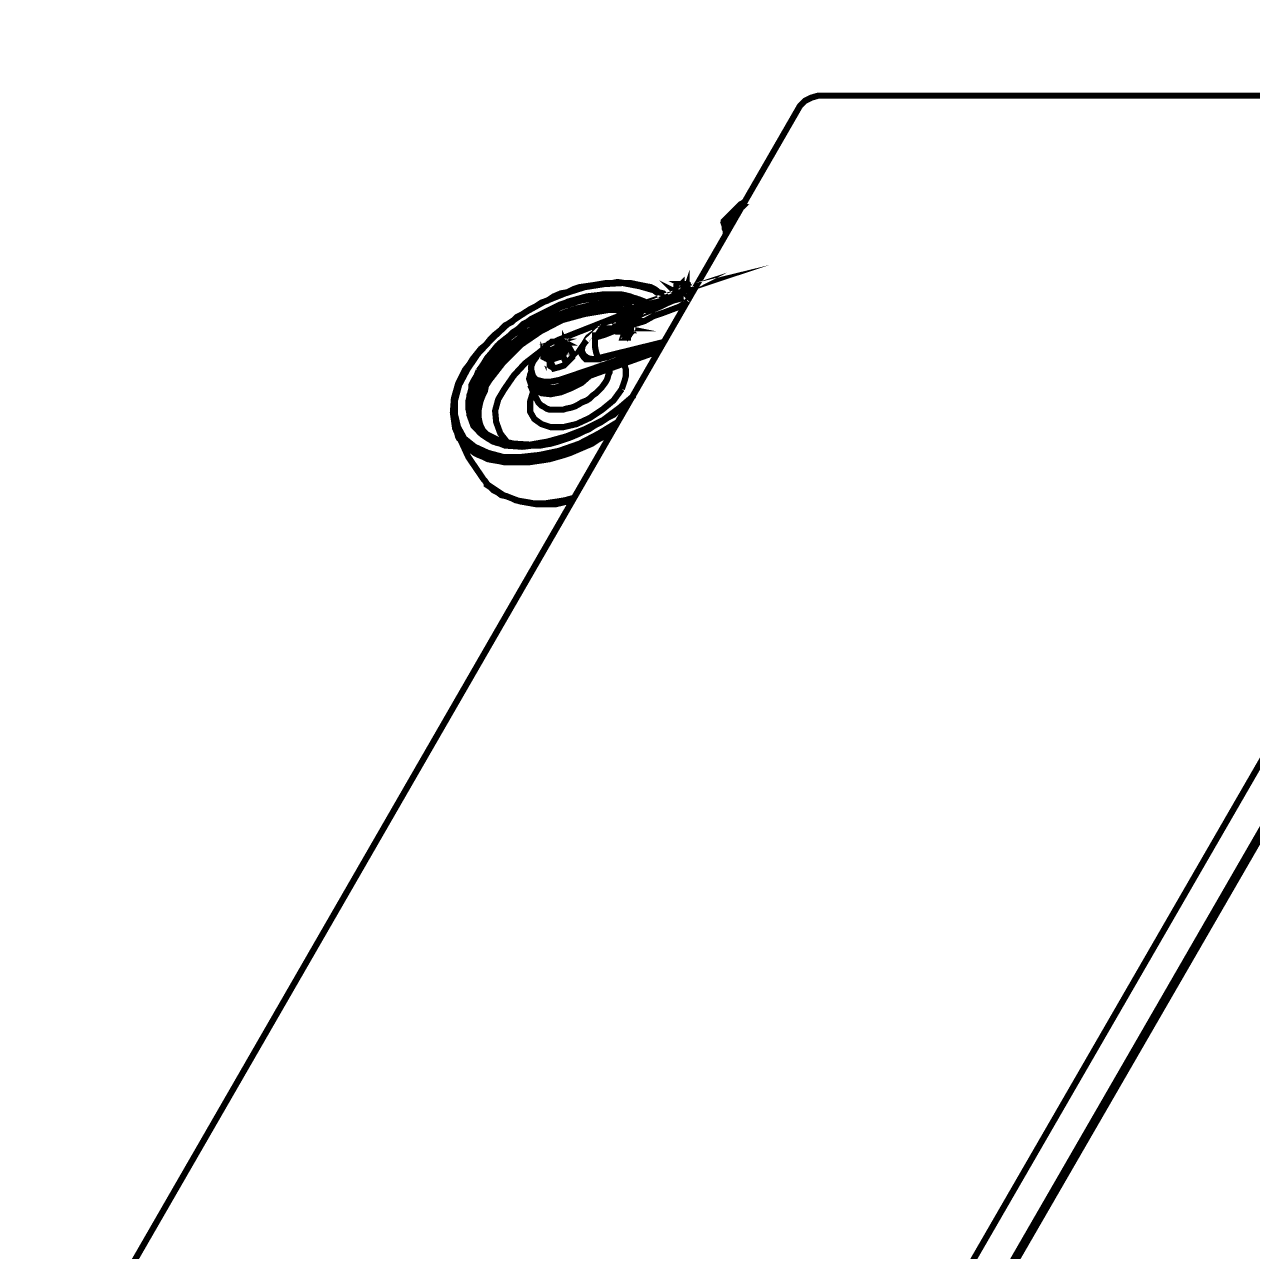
# Model space of a CAD drawing. Extents: x 0.1 to 11.6, y 0.3 to 16.2.
# Drawn here: x 2.757 to 4.744, y 8.066 to 10.052 of the extents above; entities that cross this region are included whole.
import ezdxf

# ---------------------------------------------------------------- set-up
doc = ezdxf.new("R2010")
doc.units = 0
doc.header["$MEASUREMENT"] = 0

msp = doc.modelspace()

# ---------------------------------------------------------------- linework, layer by layer
at = {"color": 0, "const_width": 0.01}
for points in [[(3.99832, 7.54335), (5.44336, 10.045), (5.50667, 10.045), (5.50836, 10.045), (5.50999, 10.045), (5.50999, 10.0433), (5.51167, 10.0433), (5.51167, 10.0417), (5.51167, 10.0433), (5.51335, 10.0433), (6.16835, 8.90831)], [(4.08333, 7.57835), (5.50667, 10.045)], [(6.16835, 8.905), (5.51167, 10.0417), (4.08832, 7.57835)], [(5.37999, 9.93668), (4.04167, 9.93668), (4.03, 9.93332), (4.02001, 9.92833), (4.01167, 9.91997), (2.76497, 7.75667), (2.76335, 7.75499), (2.76167, 7.75168), (2.76167, 7.74832), (2.76335, 7.74669), (2.76335, 7.74333), (2.76497, 7.74333), (2.76665, 7.74164), (2.77001, 7.74164), (3.97667, 7.47999)], [(3.90169, 9.72499), (3.89501, 9.73503), (3.91997, 9.75836), (3.91499, 9.75999), (3.88997, 9.73503)], [(3.91499, 9.75999), (3.91997, 9.76335), (3.92333, 9.76335)], [(3.91997, 9.75836), (3.92165, 9.75836)], [(3.89833, 9.72168), (3.89665, 9.72168), (3.89665, 9.72331), (3.89501, 9.72667), (3.89501, 9.72835), (3.89333, 9.73335), (3.88835, 9.72999), (3.88997, 9.72499)], [(3.90001, 9.72331), (3.89333, 9.73335), (3.89501, 9.73503), (3.88997, 9.73503), (3.88835, 9.73335), (3.88835, 9.73167), (3.88835, 9.72999)], [(3.89333, 9.71332), (3.89165, 9.715), (3.89165, 9.71832), (3.88997, 9.72168), (3.88997, 9.72331), (3.88997, 9.72499), (3.89501, 9.72835)], [(3.89165, 9.715), (3.89501, 9.71669)], [(3.79665, 9.61003), (3.79497, 9.61165), (3.78999, 9.61664), (3.78331, 9.61833), (3.77669, 9.62332), (3.77001, 9.62668), (3.76167, 9.62831), (3.75331, 9.62999), (3.74501, 9.63167), (3.73665, 9.63336), (3.72667, 9.63336), (3.71669, 9.63499), (3.70833, 9.63336), (3.69835, 9.63336), (3.68832, 9.63167), (3.67833, 9.62999), (3.66667, 9.62831), (3.655, 9.62668), (3.64501, 9.62332), (3.63499, 9.61833), (3.625, 9.61664), (3.61333, 9.61165), (3.60335, 9.60499), (3.59332, 9.60167), (3.58333, 9.595), (3.57335, 9.59), (3.56332, 9.58333), (3.55333, 9.57835), (3.54497, 9.56999), (3.535, 9.565), (3.52669, 9.55664), (3.51833, 9.55003), (3.50999, 9.54167), (3.50331, 9.53331), (3.49501, 9.52669), (3.48833, 9.51833), (3.48167, 9.50999), (3.47667, 9.50168), (3.47, 9.49333), (3.46832, 9.49001), (3.45833, 9.47), (3.45167, 9.44667), (3.44997, 9.42333), (3.45335, 9.40001), (3.45335, 9.39833), (3.45665, 9.39165), (3.45833, 9.38499), (3.46001, 9.38167), (3.46332, 9.37999), (3.46832, 9.37332), (3.47168, 9.36833), (3.47835, 9.36333), (3.48503, 9.35835), (3.49164, 9.35499), (3.5, 9.35167), (3.50667, 9.34831), (3.51497, 9.34668), (3.52501, 9.345), (3.53331, 9.34332), (3.54335, 9.34332), (3.55333, 9.34332), (3.56332, 9.34332), (3.57335, 9.34332), (3.58501, 9.345), (3.59668, 9.34668), (3.60667, 9.34831), (3.61833, 9.35167), (3.62999, 9.35499), (3.63997, 9.35835), (3.65169, 9.36333), (3.66336, 9.36833), (3.67503, 9.37332), (3.685, 9.37999), (3.69499, 9.38499), (3.70665, 9.39165), (3.70833, 9.39333)], [(3.79335, 9.60835), (3.77501, 9.62169), (3.75168, 9.62831), (3.72499, 9.63336), (3.69499, 9.63167), (3.66336, 9.62668), (3.63167, 9.61664), (3.59831, 9.60335), (3.56836, 9.58664), (3.53836, 9.56668), (3.51335, 9.54335), (3.49001, 9.51833), (3.47331, 9.49333), (3.46001, 9.46832), (3.45335, 9.44336), (3.45335, 9.41997), (3.45833, 9.40001), (3.46832, 9.38167), (3.48503, 9.36833), (3.50667, 9.35835), (3.53168, 9.35167), (3.56, 9.35167), (3.59, 9.35499), (3.62169, 9.36165), (3.655, 9.37332), (3.68668, 9.38997), (3.71669, 9.40831)], [(3.76665, 9.59831), (3.74669, 9.60835), (3.72331, 9.61333), (3.69667, 9.61501), (3.66667, 9.61165), (3.63667, 9.60335), (3.60667, 9.59), (3.57667, 9.57497), (3.55003, 9.55501), (3.52501, 9.535), (3.50499, 9.51167), (3.49001, 9.48665), (3.47999, 9.46332), (3.47499, 9.44168), (3.47667, 9.41997), (3.48335, 9.40169), (3.49669, 9.38835), (3.51497, 9.37668), (3.53836, 9.37001), (3.56332, 9.36833)], [(3.49164, 9.49164), (3.49669, 9.49832), (3.50331, 9.50836), (3.50836, 9.51497), (3.51497, 9.52333), (3.52165, 9.53168), (3.53, 9.53836), (3.53836, 9.54497), (3.54665, 9.55333), (3.55501, 9.55832), (3.56332, 9.56668), (3.57335, 9.57167), (3.58333, 9.57835), (3.59332, 9.58333), (3.60335, 9.58832), (3.61333, 9.59332), (3.62332, 9.59831), (3.63336, 9.60167), (3.64333, 9.60499), (3.655, 9.60667), (3.66499, 9.61003), (3.67503, 9.61165), (3.68332, 9.61333), (3.69336, 9.61501), (3.70167, 9.61501), (3.71332, 9.61501), (3.72168, 9.61501), (3.72999, 9.61333), (3.73665, 9.61165), (3.74501, 9.60835), (3.75168, 9.60667), (3.75999, 9.60335), (3.76497, 9.59999), (3.76665, 9.59831), (3.76497, 9.59999), (3.75999, 9.60335), (3.75168, 9.60667), (3.74501, 9.60835), (3.73665, 9.61165), (3.72999, 9.61333), (3.72168, 9.61501), (3.71332, 9.61501), (3.70503, 9.61501)], [(3.60335, 9.53168), (3.60167, 9.53), (3.60167, 9.52832), (3.59999, 9.52669), (3.59999, 9.52501), (3.60167, 9.52333), (3.60335, 9.52165), (3.60499, 9.52165), (3.60835, 9.52165), (3.61003, 9.52165), (3.61333, 9.52165), (3.61664, 9.52333), (3.62001, 9.52669), (3.62001, 9.52832), (3.62169, 9.53), (3.62332, 9.53331), (3.62169, 9.53668), (3.62169, 9.53836), (3.62001, 9.53836), (3.61833, 9.53836), (3.61664, 9.53836), (3.61501, 9.53836), (3.62169, 9.54167), (3.81168, 9.61664)], [(3.81168, 9.61501), (3.79833, 9.60835), (3.78331, 9.60335), (3.76665, 9.59332), (3.74832, 9.58501), (3.72667, 9.57667), (3.70335, 9.565), (3.68164, 9.55501), (3.68001, 9.55501), (3.68001, 9.55333), (3.67503, 9.55003), (3.66835, 9.54497), (3.66336, 9.53668), (3.66, 9.53168), (3.66168, 9.53331)], [(3.70503, 9.61501), (3.70665, 9.61501)], [(3.81668, 9.61664), (3.81168, 9.61833), (3.81, 9.62001), (3.81, 9.62169), (3.81, 9.62332), (3.81168, 9.625), (3.81168, 9.62668), (3.81332, 9.62668), (3.81332, 9.62831), (3.815, 9.62831), (3.81332, 9.62831), (3.81332, 9.62668), (3.81332, 9.625), (3.81332, 9.62332), (3.815, 9.62332), (3.81668, 9.62332), (3.81836, 9.62332), (3.81999, 9.62332), (3.82167, 9.625), (3.82335, 9.62668), (3.82335, 9.62831), (3.82497, 9.62831), (3.82335, 9.62999), (3.81999, 9.63167), (3.82167, 9.63167), (3.82335, 9.63167), (3.82497, 9.63167), (3.82667, 9.63167), (3.82835, 9.62999), (3.83003, 9.62999), (3.83003, 9.62831), (3.83003, 9.62668), (3.82835, 9.625), (3.83165, 9.62831), (3.83501, 9.62169), (3.83165, 9.61664), (3.83003, 9.61501)], [(3.815, 9.62831), (3.81332, 9.62831), (3.81168, 9.625), (3.80832, 9.62001)], [(3.81332, 9.62332), (3.815, 9.62169), (3.81668, 9.62001), (3.81836, 9.62001), (3.81999, 9.62001), (3.82167, 9.62169), (3.82335, 9.62332), (3.82497, 9.625), (3.82497, 9.62668), (3.82497, 9.62831), (3.82335, 9.62999)], [(3.81999, 9.61003), (3.81668, 9.61664), (3.81999, 9.61833), (3.82667, 9.62001)], [(3.81999, 9.63167), (3.82167, 9.63167)], [(3.83165, 9.62831), (3.82835, 9.62999), (3.82497, 9.63167), (3.81999, 9.63167)], [(3.76167, 9.59668), (3.74333, 9.60667), (3.71832, 9.61165), (3.69168, 9.61165), (3.66336, 9.60667), (3.63336, 9.59831), (3.60335, 9.58501), (3.57335, 9.56999), (3.54665, 9.55003), (3.52333, 9.52832), (3.50499, 9.50667), (3.49164, 9.48335), (3.48167, 9.46001), (3.47999, 9.43832), (3.48167, 9.41835), (3.49164, 9.40169), (3.50499, 9.38835), (3.52501, 9.37831), (3.54833, 9.37332), (3.57497, 9.37169), (3.60335, 9.37668), (3.63336, 9.38499), (3.66336, 9.39665), (3.69336, 9.41168), (3.72, 9.43164), (3.74333, 9.45167)], [(3.75999, 9.595), (3.75999, 9.59668), (3.75331, 9.59999), (3.74669, 9.60335), (3.73833, 9.60499), (3.73167, 9.60667), (3.72331, 9.60835), (3.71332, 9.61003), (3.70503, 9.61003), (3.69667, 9.61003), (3.68832, 9.61003), (3.67833, 9.60835), (3.66667, 9.60667), (3.65668, 9.60499), (3.64665, 9.60167), (3.63667, 9.59831), (3.62668, 9.595), (3.61664, 9.59169), (3.60835, 9.58664), (3.59668, 9.58165), (3.58664, 9.57667), (3.57835, 9.56999), (3.56836, 9.565), (3.56, 9.55664), (3.55003, 9.55165), (3.54167, 9.54497), (3.535, 9.53668), (3.52669, 9.53), (3.52001, 9.52165), (3.51335, 9.51335), (3.50667, 9.50667), (3.50331, 9.49832), (3.49669, 9.49001), (3.48665, 9.47331), (3.47999, 9.45503), (3.47999, 9.435), (3.48503, 9.41499), (3.49501, 9.39833), (3.50836, 9.38499), (3.52669, 9.375), (3.54497, 9.37169), (3.565, 9.37169)], [(3.75331, 9.59332), (3.72999, 9.59999), (3.70503, 9.60167), (3.67665, 9.59831), (3.64833, 9.59169), (3.62001, 9.58165), (3.59169, 9.56836), (3.565, 9.55003), (3.54167, 9.53168), (3.52001, 9.50999), (3.50499, 9.48665), (3.49333, 9.465), (3.48665, 9.44336), (3.48665, 9.42165), (3.49164, 9.40332)], [(3.49669, 9.39501), (3.49501, 9.39833), (3.49164, 9.405), (3.49164, 9.41), (3.49001, 9.41667), (3.48833, 9.42333), (3.48833, 9.43001), (3.49001, 9.43832), (3.49164, 9.44499), (3.49164, 9.45167), (3.49501, 9.46164), (3.49832, 9.46832), (3.50331, 9.47499), (3.50667, 9.48503), (3.51335, 9.49164), (3.51665, 9.49832), (3.52501, 9.50667), (3.53, 9.51497), (3.53836, 9.52165), (3.54497, 9.53), (3.55333, 9.535), (3.56168, 9.54335), (3.57167, 9.54833), (3.58003, 9.55664), (3.58832, 9.56168), (3.59831, 9.56668), (3.60835, 9.57167), (3.61833, 9.57667), (3.62831, 9.58165), (3.63835, 9.58501), (3.64833, 9.58832), (3.65831, 9.59169), (3.66835, 9.59332), (3.67833, 9.595), (3.68832, 9.59668), (3.69835, 9.59831), (3.70665, 9.59831), (3.715, 9.59831), (3.72499, 9.59668), (3.73335, 9.59668), (3.74001, 9.59332), (3.74832, 9.59332)], [(3.74001, 9.57335), (3.74164, 9.57667), (3.73833, 9.57335), (3.73833, 9.57167)], [(3.83003, 9.60335), (3.82667, 9.60167), (3.81668, 9.595), (3.80333, 9.59), (3.78999, 9.58501), (3.77501, 9.58003), (3.75999, 9.57167), (3.73833, 9.565), (3.73833, 9.56332), (3.73665, 9.56332)], [(3.83501, 9.61333), (3.83003, 9.61165), (3.81999, 9.60835), (3.80664, 9.60499), (3.79497, 9.59999), (3.785, 9.595), (3.77333, 9.59), (3.75999, 9.58501), (3.74669, 9.57835), (3.74333, 9.57667), (3.74164, 9.57667), (3.74001, 9.57835)], [(3.49832, 9.39333), (3.49832, 9.39501), (3.49501, 9.40169), (3.49333, 9.40668), (3.49164, 9.41499), (3.49164, 9.42165), (3.49164, 9.42833), (3.49333, 9.43668), (3.49501, 9.44336), (3.49832, 9.45167), (3.50168, 9.45833), (3.50331, 9.46669), (3.50836, 9.47499), (3.53168, 9.50499), (3.56, 9.53331), (3.59169, 9.55501), (3.62668, 9.57335), (3.66336, 9.58333), (3.70335, 9.59), (3.74164, 9.58832)], [(3.72499, 9.56668), (3.72499, 9.56836), (3.72331, 9.56836), (3.72168, 9.56836), (3.72499, 9.56836), (3.72499, 9.56999), (3.72331, 9.56999), (3.72499, 9.57167), (3.72667, 9.57167), (3.72835, 9.57335), (3.72999, 9.57335), (3.72999, 9.57497), (3.72835, 9.57497), (3.72667, 9.57497), (3.72667, 9.57335), (3.72499, 9.57167)], [(3.73503, 9.57497), (3.73665, 9.57335), (3.73335, 9.57335), (3.73167, 9.57335), (3.73335, 9.57335), (3.73335, 9.57167), (3.73167, 9.57167), (3.73167, 9.56999), (3.73167, 9.57167), (3.72999, 9.57167), (3.72999, 9.56999), (3.73167, 9.56999), (3.73335, 9.56999), (3.73335, 9.57167), (3.73167, 9.56999), (3.73167, 9.57167), (3.72999, 9.57167), (3.73167, 9.57167), (3.73335, 9.57167), (3.73335, 9.57335), (3.73503, 9.57335), (3.73503, 9.57167), (3.73335, 9.57167), (3.73503, 9.57167), (3.73503, 9.56999), (3.73335, 9.56999), (3.73335, 9.57167), (3.73503, 9.57167), (3.73503, 9.56999), (3.73335, 9.56999), (3.73167, 9.56999), (3.72999, 9.57167), (3.73167, 9.57167), (3.73167, 9.57335), (3.73335, 9.57335), (3.73503, 9.57335), (3.73665, 9.57335), (3.73665, 9.57497), (3.73503, 9.57497), (3.73335, 9.57497), (3.73503, 9.57497), (3.73665, 9.57497), (3.73665, 9.57667), (3.73665, 9.57835), (3.73833, 9.57835), (3.73665, 9.57835), (3.73503, 9.57835), (3.73503, 9.57667), (3.73665, 9.57667), (3.73503, 9.57667), (3.73335, 9.57667), (3.73167, 9.57667), (3.73167, 9.57497), (3.72999, 9.57497), (3.73167, 9.57667), (3.72999, 9.57667), (3.73167, 9.57835), (3.73335, 9.57835), (3.73335, 9.57667), (3.73167, 9.57667)], [(3.73335, 9.57335), (3.73167, 9.57335), (3.73335, 9.57167), (3.73167, 9.57167), (3.73167, 9.57335), (3.73335, 9.57497), (3.73503, 9.57497), (3.73665, 9.57497)], [(3.72667, 9.57497), (3.72835, 9.57497)], [(3.72667, 9.57497), (3.72835, 9.57497)], [(3.72667, 9.57497), (3.72835, 9.57497)], [(3.72667, 9.57497), (3.72835, 9.57497)], [(3.72667, 9.57497), (3.72835, 9.57497)], [(3.72835, 9.57497), (3.72999, 9.57667)], [(3.72999, 9.57667), (3.72835, 9.57667), (3.72835, 9.57497)], [(3.72835, 9.57497), (3.72999, 9.57497)], [(3.72835, 9.57497), (3.72999, 9.57497)], [(3.72835, 9.57497), (3.72999, 9.57497)], [(3.72835, 9.57497), (3.72999, 9.57497)], [(3.72835, 9.57497), (3.72999, 9.57497)], [(3.72835, 9.57497), (3.72999, 9.57497)], [(3.72835, 9.57497), (3.72999, 9.57497)], [(3.72835, 9.57497), (3.72999, 9.57497)], [(3.72999, 9.57497), (3.72835, 9.57497)], [(3.72835, 9.57497), (3.72999, 9.57497)], [(3.72835, 9.57497), (3.72999, 9.57497)], [(3.74333, 9.57497), (3.74501, 9.57335), (3.74333, 9.57335), (3.74164, 9.57335), (3.74001, 9.57335), (3.74164, 9.57335), (3.74164, 9.57497), (3.74333, 9.57497), (3.74333, 9.57667), (3.74333, 9.57497), (3.74164, 9.57335), (3.74164, 9.57167), (3.74001, 9.57167), (3.73833, 9.57167), (3.73665, 9.57335), (3.73833, 9.57335), (3.73833, 9.57497)], [(3.72999, 9.57667), (3.73167, 9.57667)], [(3.72999, 9.57667), (3.73167, 9.57667)], [(3.72999, 9.57497), (3.73167, 9.57497)], [(3.73167, 9.57667), (3.73335, 9.57667)], [(3.73167, 9.57667), (3.73335, 9.57667)], [(3.73335, 9.57667), (3.73503, 9.57667)], [(3.73335, 9.57497), (3.73503, 9.57497)], [(3.73503, 9.57167), (3.73503, 9.57335), (3.73503, 9.57167), (3.73833, 9.57497), (3.74001, 9.57835), (3.74669, 9.57835), (3.74832, 9.57835), (3.74669, 9.57835), (3.74164, 9.57667)], [(3.73503, 9.57667), (3.73503, 9.57835)], [(3.73665, 9.57667), (3.73833, 9.57667)], [(3.73665, 9.57667), (3.73833, 9.57667)], [(3.73665, 9.57497), (3.73833, 9.57497)], [(3.73665, 9.57497), (3.73833, 9.57497)], [(3.73833, 9.57335), (3.74001, 9.57497)], [(3.74832, 9.57835), (3.74832, 9.57667), (3.74832, 9.57497), (3.74669, 9.57335), (3.74501, 9.57335), (3.74669, 9.57335), (3.74669, 9.57497), (3.74832, 9.57667), (3.74669, 9.57667)], [(3.75499, 9.58501), (3.75331, 9.58501), (3.75168, 9.58501), (3.75, 9.58333), (3.74832, 9.58165), (3.74669, 9.58165), (3.74501, 9.58165), (3.74333, 9.58003), (3.74164, 9.58003)], [(3.74164, 9.57667), (3.74333, 9.57667)], [(3.74164, 9.57667), (3.74333, 9.57667)], [(3.74164, 9.57667), (3.74333, 9.57667)], [(3.74333, 9.57335), (3.74164, 9.57335), (3.74164, 9.57497)], [(3.74333, 9.57667), (3.74501, 9.57667)], [(3.74501, 9.58165), (3.74669, 9.58165)], [(3.74501, 9.58165), (3.74669, 9.58165)], [(3.74501, 9.57497), (3.74669, 9.57497)], [(3.74501, 9.57497), (3.74669, 9.57497)], [(3.74832, 9.58501), (3.74832, 9.58333), (3.74669, 9.58333)], [(3.74669, 9.58165), (3.74832, 9.58165)], [(3.74669, 9.58165), (3.74832, 9.58165)], [(3.74669, 9.57497), (3.74832, 9.57497)], [(3.74832, 9.58333), (3.74832, 9.58501)], [(3.74832, 9.58333), (3.75, 9.58333)], [(3.74832, 9.58165), (3.75, 9.58165)], [(3.75499, 9.58664), (3.75667, 9.58664)], [(3.75499, 9.58664), (3.75667, 9.58664)], [(3.66667, 9.53999), (3.66336, 9.53668), (3.66, 9.53168), (3.65831, 9.52669), (3.65668, 9.52165), (3.65831, 9.51833), (3.66168, 9.51335), (3.66499, 9.50999), (3.66997, 9.50999), (3.67665, 9.50999), (3.68001, 9.50999), (3.685, 9.50999), (3.685, 9.51167), (3.68164, 9.52165), (3.68001, 9.53), (3.68001, 9.53836), (3.68001, 9.54497), (3.69667, 9.55003), (3.71332, 9.55664), (3.715, 9.55501), (3.71669, 9.55501), (3.71832, 9.55501), (3.71832, 9.55664), (3.71669, 9.55664), (3.715, 9.55664), (3.71669, 9.55664), (3.71832, 9.55664), (3.72331, 9.55832), (3.72499, 9.55832), (3.72499, 9.55664), (3.72168, 9.55664), (3.72331, 9.55664), (3.72499, 9.55664), (3.72667, 9.55664), (3.72499, 9.55664), (3.72499, 9.55832), (3.72667, 9.55832), (3.72499, 9.55832), (3.72667, 9.56), (3.72835, 9.56), (3.72999, 9.56168), (3.73335, 9.56168), (3.73503, 9.56332), (3.73665, 9.56332), (3.73665, 9.56168), (3.73833, 9.56168), (3.73833, 9.56332), (3.73833, 9.565), (3.74001, 9.56668), (3.73833, 9.56668), (3.73665, 9.56668), (3.73503, 9.56668), (3.73335, 9.565), (3.73335, 9.56332), (3.73167, 9.56168), (3.73335, 9.56168)], [(3.72499, 9.56836), (3.72499, 9.56668), (3.72331, 9.56836), (3.72, 9.56668), (3.72, 9.565), (3.70833, 9.56), (3.69997, 9.55501), (3.69, 9.55003), (3.68001, 9.54497), (3.68001, 9.54665), (3.68001, 9.55003), (3.68001, 9.55165), (3.68001, 9.55333)], [(3.72499, 9.56999), (3.72499, 9.56836), (3.72999, 9.56999), (3.72835, 9.56999), (3.72999, 9.56999), (3.72999, 9.57167), (3.72999, 9.56999)], [(3.715, 9.55664), (3.715, 9.55832), (3.71669, 9.55832), (3.71832, 9.55832), (3.72, 9.55832), (3.72, 9.56), (3.71832, 9.56), (3.71669, 9.56), (3.715, 9.56), (3.71669, 9.56), (3.71832, 9.56), (3.72168, 9.56168), (3.72168, 9.56332), (3.72168, 9.56168), (3.72, 9.56332), (3.72168, 9.56332), (3.72, 9.56332), (3.71832, 9.56332), (3.72, 9.56332), (3.71832, 9.56332), (3.72, 9.56168), (3.72, 9.56332), (3.71832, 9.565), (3.71832, 9.56332), (3.71669, 9.56168), (3.71832, 9.56168), (3.71669, 9.56168), (3.71832, 9.56168), (3.71832, 9.56332), (3.71832, 9.56168), (3.72, 9.56168), (3.71832, 9.56168)], [(3.71332, 9.55664), (3.715, 9.55664)], [(3.71332, 9.55664), (3.715, 9.55664)], [(3.71332, 9.55664), (3.715, 9.55664)], [(3.71332, 9.55664), (3.715, 9.55664)], [(3.71832, 9.55501), (3.71669, 9.55664), (3.715, 9.55664), (3.71332, 9.55501)], [(3.71332, 9.55664), (3.715, 9.55664)], [(3.71332, 9.55664), (3.715, 9.55664)], [(3.71332, 9.55664), (3.715, 9.55664)], [(3.71332, 9.55664), (3.715, 9.55664)], [(3.71332, 9.55664), (3.715, 9.55664)], [(3.71332, 9.55664), (3.715, 9.55664)], [(3.71332, 9.55664), (3.715, 9.55664)], [(3.715, 9.55832), (3.71669, 9.55832)], [(3.715, 9.55664), (3.71669, 9.55664)], [(3.71669, 9.56168), (3.71832, 9.56168)], [(3.71669, 9.56), (3.71832, 9.56)], [(3.72168, 9.56), (3.71832, 9.56), (3.71669, 9.56)], [(3.71669, 9.56), (3.71832, 9.56)], [(3.72499, 9.56836), (3.72499, 9.56668), (3.72331, 9.56668), (3.72331, 9.565), (3.72, 9.565), (3.71832, 9.565), (3.72, 9.565), (3.71832, 9.565)], [(3.71832, 9.56332), (3.72, 9.56332)], [(3.71832, 9.56332), (3.72, 9.56332)], [(3.71832, 9.56332), (3.72, 9.56332)], [(3.71832, 9.56332), (3.72, 9.56332)], [(3.71832, 9.56332), (3.72, 9.56332)], [(3.71832, 9.56332), (3.72, 9.56332)], [(3.71832, 9.56332), (3.72, 9.56332)], [(3.71832, 9.56332), (3.72, 9.56332)], [(3.71832, 9.56168), (3.72, 9.56168)], [(3.71832, 9.56168), (3.72, 9.56168)], [(3.71832, 9.55832), (3.72, 9.55832)], [(3.71832, 9.55664), (3.72, 9.55664)], [(3.72999, 9.56668), (3.72835, 9.56668), (3.72999, 9.56668), (3.72999, 9.565), (3.72999, 9.56332), (3.72835, 9.56332), (3.72667, 9.56332), (3.72499, 9.56332), (3.72499, 9.565), (3.72667, 9.56668), (3.72835, 9.56668), (3.72667, 9.56668), (3.72835, 9.56836), (3.72999, 9.56836), (3.73167, 9.56836), (3.73335, 9.56836), (3.72999, 9.56836), (3.72667, 9.56668), (3.72667, 9.56836), (3.72835, 9.56836)], [(3.72, 9.56668), (3.72168, 9.56668)], [(3.72, 9.56), (3.72, 9.55832), (3.72, 9.56), (3.72168, 9.56), (3.72168, 9.56168), (3.72168, 9.56332), (3.72168, 9.565), (3.72, 9.565), (3.72, 9.56332), (3.72, 9.56168), (3.72168, 9.56168), (3.72168, 9.56332), (3.72168, 9.565), (3.72331, 9.565), (3.72168, 9.565), (3.72, 9.565)], [(3.72, 9.565), (3.72168, 9.565)], [(3.72, 9.56332), (3.72168, 9.56332)], [(3.72, 9.56332), (3.72168, 9.56332)], [(3.72, 9.56332), (3.72168, 9.56332)], [(3.72, 9.56332), (3.72168, 9.56168)], [(3.72, 9.56332), (3.72168, 9.56332)], [(3.72, 9.56332), (3.72168, 9.56332)], [(3.72, 9.56332), (3.72168, 9.56332)], [(3.72, 9.56168), (3.72168, 9.56168)], [(3.72, 9.56168), (3.72168, 9.56168)], [(3.72, 9.56), (3.72168, 9.56)], [(3.72, 9.56), (3.72168, 9.56)], [(3.72, 9.55832), (3.72168, 9.55832)], [(3.72, 9.55832), (3.72168, 9.55832)], [(3.72168, 9.56836), (3.72331, 9.56836)], [(3.72499, 9.56836), (3.72331, 9.56836), (3.72168, 9.56836)], [(3.72168, 9.56836), (3.72331, 9.56836)], [(3.72168, 9.56668), (3.72331, 9.56668)], [(3.72331, 9.565), (3.72331, 9.56332), (3.72168, 9.56332), (3.72168, 9.565)], [(3.72168, 9.565), (3.72331, 9.565)], [(3.72168, 9.565), (3.72331, 9.565)], [(3.72168, 9.565), (3.72331, 9.565)], [(3.72168, 9.565), (3.72331, 9.565)], [(3.72168, 9.56332), (3.72331, 9.56332)], [(3.72168, 9.56332), (3.72331, 9.56332)], [(3.72168, 9.56332), (3.72331, 9.56332)], [(3.72168, 9.56332), (3.72331, 9.56332)], [(3.72168, 9.56332), (3.72331, 9.56332)], [(3.72168, 9.56332), (3.72331, 9.56332)], [(3.72168, 9.56168), (3.72331, 9.56168)], [(3.72168, 9.56168), (3.72331, 9.56168)], [(3.72168, 9.56168), (3.72331, 9.56168)], [(3.72499, 9.55664), (3.72331, 9.55664), (3.72168, 9.55664)], [(3.72331, 9.55664), (3.72168, 9.55664)], [(3.72331, 9.56836), (3.72499, 9.56836)], [(3.72331, 9.56836), (3.72499, 9.56836)], [(3.72331, 9.56668), (3.72499, 9.56668)], [(3.72331, 9.56668), (3.72499, 9.56668)], [(3.72331, 9.55832), (3.72499, 9.55832)], [(3.72331, 9.55832), (3.72499, 9.55832)], [(3.72667, 9.55832), (3.72499, 9.55832), (3.72331, 9.55832)], [(3.72331, 9.55832), (3.72499, 9.55832)], [(3.72331, 9.55832), (3.72499, 9.55832)], [(3.72499, 9.57335), (3.72499, 9.57167), (3.72499, 9.57335), (3.72667, 9.57335), (3.72499, 9.57335), (3.72499, 9.57167), (3.72667, 9.57167), (3.72667, 9.56999), (3.72499, 9.56999), (3.72499, 9.57167)], [(3.72499, 9.57335), (3.72667, 9.57335)], [(3.72499, 9.57167), (3.72667, 9.57167)], [(3.72499, 9.56999), (3.72667, 9.56999)], [(3.72499, 9.56999), (3.72667, 9.56999)], [(3.72499, 9.56999), (3.72667, 9.56999)], [(3.72499, 9.56999), (3.72667, 9.56999)], [(3.72499, 9.56999), (3.72667, 9.56999)], [(3.72499, 9.56836), (3.72667, 9.56836)], [(3.72499, 9.56836), (3.72667, 9.56836)], [(3.72499, 9.56836), (3.72667, 9.56836)], [(3.72499, 9.56836), (3.72667, 9.56836)], [(3.72499, 9.56836), (3.72667, 9.56836)], [(3.72499, 9.56836), (3.72667, 9.56836)], [(3.72499, 9.56836), (3.72667, 9.56836)], [(3.72499, 9.56332), (3.72499, 9.565), (3.72667, 9.565), (3.72667, 9.56668), (3.72667, 9.565)], [(3.72499, 9.56668), (3.72667, 9.56668)], [(3.72499, 9.565), (3.72667, 9.565)], [(3.72499, 9.56), (3.72835, 9.56), (3.72835, 9.56168), (3.72999, 9.56168)], [(3.72499, 9.56), (3.72667, 9.56)], [(3.72499, 9.56), (3.72667, 9.56)], [(3.72499, 9.55832), (3.72667, 9.55664)], [(3.72499, 9.55664), (3.72667, 9.55664)], [(3.72499, 9.55664), (3.72667, 9.55664)], [(3.72499, 9.55664), (3.72667, 9.55664)], [(3.72499, 9.55664), (3.72667, 9.55664)], [(3.72667, 9.57335), (3.72835, 9.57335)], [(3.72667, 9.57335), (3.72835, 9.57335)], [(3.72835, 9.57335), (3.72667, 9.57335)], [(3.72667, 9.57335), (3.72835, 9.57335)], [(3.72667, 9.56999), (3.72835, 9.56999)], [(3.72667, 9.56999), (3.72835, 9.56999)], [(3.72667, 9.56999), (3.72835, 9.56999)], [(3.72667, 9.56836), (3.72835, 9.56836)], [(3.72667, 9.56668), (3.72835, 9.56668)], [(3.72667, 9.56668), (3.72835, 9.56668)], [(3.72667, 9.565), (3.72835, 9.565)], [(3.72667, 9.565), (3.72835, 9.565)], [(3.72667, 9.565), (3.72835, 9.565)], [(3.72667, 9.565), (3.72835, 9.565)], [(3.72835, 9.565), (3.72667, 9.56332)], [(3.72667, 9.56332), (3.72835, 9.56332)], [(3.72667, 9.56), (3.72835, 9.56)], [(3.72667, 9.56), (3.72835, 9.56)], [(3.72667, 9.55832), (3.72835, 9.55832)], [(3.73503, 9.55003), (3.73335, 9.55003), (3.73335, 9.55165), (3.73167, 9.55165), (3.72835, 9.55165), (3.72835, 9.55003), (3.72667, 9.55165)], [(3.72835, 9.57335), (3.72999, 9.57335)], [(3.72835, 9.57335), (3.72999, 9.57335)], [(3.72835, 9.57335), (3.72999, 9.57335)], [(3.72835, 9.57335), (3.72999, 9.57335)], [(3.72835, 9.57335), (3.72999, 9.57335)], [(3.72835, 9.57335), (3.72999, 9.57335)], [(3.72835, 9.56836), (3.72999, 9.56836)], [(3.72835, 9.56836), (3.72999, 9.56836)], [(3.72835, 9.56836), (3.72999, 9.56836)], [(3.72835, 9.56836), (3.72999, 9.56836)], [(3.72835, 9.56836), (3.72999, 9.56836)], [(3.72835, 9.56836), (3.72999, 9.56836)], [(3.72835, 9.56836), (3.72999, 9.56836)], [(3.72835, 9.56668), (3.72999, 9.56668)], [(3.72835, 9.56668), (3.72999, 9.56668)], [(3.72835, 9.56668), (3.72999, 9.56668)], [(3.72835, 9.56668), (3.72999, 9.56668)], [(3.72999, 9.565), (3.72835, 9.56332)], [(3.72835, 9.565), (3.72999, 9.565)], [(3.72999, 9.565), (3.72835, 9.565)], [(3.72835, 9.565), (3.72999, 9.565)], [(3.72835, 9.565), (3.72999, 9.565)], [(3.72835, 9.565), (3.72999, 9.565)], [(3.72999, 9.565), (3.72835, 9.565)], [(3.72835, 9.565), (3.72835, 9.56332)], [(3.72835, 9.565), (3.72999, 9.565)], [(3.72835, 9.56168), (3.72835, 9.56), (3.72999, 9.56)], [(3.72835, 9.56), (3.72999, 9.56)], [(3.72835, 9.56), (3.72999, 9.56)], [(3.72835, 9.56), (3.72999, 9.56)], [(3.72835, 9.56), (3.72999, 9.56)], [(3.72835, 9.56), (3.72999, 9.56)], [(3.73665, 9.55664), (3.73503, 9.55832), (3.73335, 9.55832), (3.73167, 9.55832), (3.72999, 9.55664), (3.72835, 9.55664)], [(3.73665, 9.55501), (3.73335, 9.55501), (3.72835, 9.55501), (3.72835, 9.55333)], [(3.72835, 9.55501), (3.72999, 9.55501)], [(3.72999, 9.57167), (3.73167, 9.57167)], [(3.72999, 9.57167), (3.73167, 9.57167)], [(3.72999, 9.56999), (3.73167, 9.56999)], [(3.72999, 9.56999), (3.73167, 9.56999)], [(3.72999, 9.56999), (3.73167, 9.56999)], [(3.72999, 9.56999), (3.73167, 9.56999)], [(3.72999, 9.56999), (3.73167, 9.56999)], [(3.72999, 9.56999), (3.73167, 9.56999)], [(3.72999, 9.56999), (3.73167, 9.56999)], [(3.72999, 9.56836), (3.73167, 9.56836)], [(3.72999, 9.56668), (3.73167, 9.56668)], [(3.72999, 9.56668), (3.73167, 9.56668)], [(3.72999, 9.56668), (3.73167, 9.56668)], [(3.72999, 9.56668), (3.73167, 9.56668)], [(3.72999, 9.56668), (3.73167, 9.56668)], [(3.72999, 9.56668), (3.73167, 9.56668)], [(3.72999, 9.565), (3.73167, 9.565)], [(3.72999, 9.565), (3.73167, 9.565)], [(3.72999, 9.565), (3.73167, 9.565)], [(3.72999, 9.565), (3.73167, 9.565)], [(3.72999, 9.565), (3.73167, 9.565)], [(3.72999, 9.55664), (3.73167, 9.55664)], [(3.73167, 9.57335), (3.73335, 9.57335)], [(3.73167, 9.57335), (3.73335, 9.57335)], [(3.73167, 9.57167), (3.73335, 9.57167)], [(3.73167, 9.57167), (3.73335, 9.57167)], [(3.73167, 9.57167), (3.73335, 9.57167)], [(3.73167, 9.57167), (3.73335, 9.57167)], [(3.73167, 9.57167), (3.73335, 9.57167)], [(3.73167, 9.57167), (3.73335, 9.57167)], [(3.73167, 9.57167), (3.73335, 9.57167)], [(3.73167, 9.56999), (3.73335, 9.56999)], [(3.73167, 9.56999), (3.73335, 9.56999)], [(3.73167, 9.56999), (3.73335, 9.56999)], [(3.73167, 9.56999), (3.73335, 9.56999)], [(3.73167, 9.56836), (3.73335, 9.56836)], [(3.73167, 9.56836), (3.73335, 9.56836)], [(3.73167, 9.56836), (3.73335, 9.56836)], [(3.73167, 9.56836), (3.73335, 9.56836)], [(3.73167, 9.56836), (3.73335, 9.56836)], [(3.73167, 9.56836), (3.73335, 9.56836)], [(3.73167, 9.56836), (3.73335, 9.56836)], [(3.73167, 9.56836), (3.73335, 9.56836)], [(3.74001, 9.56), (3.73665, 9.56), (3.73167, 9.56), (3.73167, 9.56168), (3.73335, 9.56332), (3.73335, 9.565), (3.73503, 9.565), (3.73503, 9.56668), (3.73665, 9.56668), (3.73833, 9.56668), (3.74001, 9.56668)], [(3.73167, 9.56), (3.73335, 9.56)], [(3.73335, 9.57167), (3.73503, 9.57167)], [(3.73335, 9.57167), (3.73503, 9.57167)], [(3.73335, 9.57167), (3.73503, 9.57167)], [(3.73335, 9.57167), (3.73503, 9.57167)], [(3.73335, 9.57167), (3.73503, 9.57167)], [(3.73335, 9.57167), (3.73503, 9.57167)], [(3.73335, 9.56999), (3.73503, 9.56999)], [(3.73335, 9.56999), (3.73503, 9.56999)], [(3.73335, 9.56999), (3.73503, 9.56999)], [(3.73335, 9.56999), (3.73503, 9.56999)], [(3.73335, 9.56999), (3.73503, 9.56999)], [(3.73335, 9.56836), (3.73503, 9.56836)], [(3.73335, 9.56836), (3.73503, 9.56836)], [(3.73335, 9.56836), (3.73503, 9.56836)], [(3.73335, 9.565), (3.73503, 9.565)], [(3.73335, 9.56168), (3.73503, 9.56168)], [(3.73335, 9.56168), (3.73503, 9.56168)], [(3.73503, 9.55832), (3.73335, 9.55832)], [(3.73503, 9.57335), (3.73665, 9.57335)], [(3.73503, 9.57335), (3.73665, 9.57335)], [(3.73503, 9.57167), (3.73665, 9.57167)], [(3.73503, 9.57167), (3.73665, 9.57167)], [(3.73503, 9.57167), (3.73665, 9.57167)], [(3.73503, 9.57167), (3.73665, 9.57167)], [(3.73503, 9.57167), (3.73665, 9.57167)], [(3.73503, 9.57167), (3.73665, 9.57167)], [(3.73503, 9.57167), (3.73665, 9.57167)], [(3.73503, 9.57167), (3.73665, 9.57167)], [(3.73503, 9.57167), (3.73665, 9.57167)], [(3.73503, 9.56999), (3.73665, 9.56999)], [(3.74164, 9.56836), (3.74333, 9.56836), (3.74164, 9.56836), (3.74333, 9.56836), (3.74501, 9.56836), (3.74333, 9.56836), (3.74164, 9.56836), (3.73833, 9.56836), (3.73665, 9.56836), (3.73503, 9.56836)], [(3.73503, 9.565), (3.73503, 9.56668)], [(3.73503, 9.56332), (3.73503, 9.565), (3.73665, 9.565), (3.73665, 9.56332), (3.73665, 9.565), (3.73665, 9.56332), (3.73665, 9.56168)], [(3.73503, 9.55832), (3.73665, 9.55832)], [(3.73503, 9.55832), (3.73665, 9.55832)], [(3.74501, 9.57167), (3.74001, 9.56999), (3.73665, 9.56999)], [(3.73665, 9.57167), (3.73665, 9.56999)], [(3.73665, 9.56836), (3.73833, 9.56836)], [(3.73665, 9.56668), (3.73833, 9.56668)], [(3.73665, 9.565), (3.73833, 9.565)], [(3.73665, 9.565), (3.73833, 9.565)], [(3.73665, 9.56332), (3.73833, 9.56332)], [(3.73833, 9.57335), (3.74001, 9.57335)], [(3.73833, 9.57335), (3.74001, 9.57335)], [(3.73833, 9.57167), (3.74001, 9.57167)], [(3.73833, 9.56668), (3.74001, 9.56668)], [(3.73833, 9.56668), (3.74001, 9.56668)], [(3.73833, 9.565), (3.74001, 9.565)], [(3.74001, 9.57335), (3.74164, 9.57335)], [(3.74001, 9.57335), (3.74164, 9.57335)], [(3.74001, 9.57335), (3.74164, 9.57335)], [(3.74001, 9.57335), (3.74164, 9.57335)], [(3.74001, 9.57335), (3.74164, 9.57335)], [(3.74164, 9.57335), (3.74333, 9.57335)], [(3.74164, 9.57335), (3.74333, 9.57335)], [(3.74333, 9.57335), (3.74501, 9.57335)], [(3.74333, 9.56836), (3.74501, 9.56836)], [(3.74501, 9.57335), (3.74669, 9.57335)], [(3.74501, 9.57335), (3.74669, 9.57335)], [(3.59668, 9.51497), (3.59668, 9.52001), (3.59831, 9.52333), (3.59999, 9.52669), (3.59831, 9.52333), (3.59831, 9.52165), (3.59668, 9.52165), (3.59668, 9.52001), (3.59668, 9.51833), (3.59668, 9.51665), (3.59831, 9.51497), (3.59831, 9.51335), (3.59999, 9.51167), (3.60167, 9.51167), (3.60335, 9.50999), (3.60499, 9.50999), (3.60835, 9.50999), (3.61165, 9.50999), (3.61333, 9.51167), (3.61664, 9.51167), (3.62001, 9.51335), (3.62001, 9.51497), (3.62332, 9.51665), (3.625, 9.51833), (3.62668, 9.52001), (3.62831, 9.52165), (3.62999, 9.52165), (3.63167, 9.52333), (3.63167, 9.52669), (3.63167, 9.52832), (3.63336, 9.53), (3.63336, 9.53168), (3.63167, 9.53331), (3.63167, 9.535), (3.63167, 9.53668), (3.63336, 9.53331), (3.63667, 9.53168)], [(3.60167, 9.52333), (3.60499, 9.51833), (3.60667, 9.51665), (3.60835, 9.51665), (3.61003, 9.51497), (3.61165, 9.51665), (3.61501, 9.51665), (3.61833, 9.51833), (3.62001, 9.52001), (3.62332, 9.52165), (3.625, 9.52333), (3.62668, 9.52501), (3.62668, 9.52832), (3.62668, 9.53), (3.62668, 9.53168), (3.62169, 9.53668)], [(3.63336, 9.50331), (3.63667, 9.50667), (3.63997, 9.50999), (3.64333, 9.51335), (3.64333, 9.52001), (3.63667, 9.53168), (3.63336, 9.52832), (3.63167, 9.52333), (3.62999, 9.52001), (3.62831, 9.51497)], [(3.67665, 9.50999), (3.68001, 9.50999), (3.685, 9.51167), (3.79335, 9.53836)], [(3.68001, 9.54497), (3.68164, 9.54497)], [(3.685, 9.50999), (3.69168, 9.51167), (3.69997, 9.51335), (3.70833, 9.51665), (3.715, 9.51833), (3.72499, 9.52001), (3.73503, 9.52165), (3.74501, 9.52501), (3.75499, 9.52832), (3.76497, 9.53), (3.77501, 9.53331), (3.78668, 9.535), (3.79167, 9.53668)], [(3.72499, 9.54497), (3.72667, 9.55003), (3.72835, 9.55003), (3.72835, 9.54833), (3.72999, 9.54497)], [(3.73167, 9.54497), (3.73167, 9.54665), (3.73167, 9.54497), (3.73167, 9.54665), (3.73335, 9.54833), (3.73167, 9.54833), (3.73167, 9.55003), (3.72999, 9.55003), (3.72999, 9.54665), (3.73167, 9.54665), (3.73167, 9.54833), (3.73335, 9.54833), (3.73167, 9.54833)], [(3.72667, 9.55003), (3.72835, 9.55003)], [(3.72835, 9.55165), (3.72999, 9.55165)], [(3.72835, 9.55003), (3.72999, 9.55003)], [(3.73167, 9.54833), (3.73335, 9.54833)], [(3.73167, 9.54665), (3.73335, 9.54665)], [(3.73167, 9.54665), (3.73335, 9.54665)], [(3.73167, 9.54665), (3.73335, 9.54665)], [(3.73167, 9.54497), (3.73335, 9.54497)], [(3.73335, 9.55165), (3.73503, 9.55165)], [(3.73335, 9.54833), (3.73503, 9.54833)], [(3.58832, 9.52001), (3.56668, 9.50331), (3.54833, 9.48335), (3.53331, 9.46164), (3.52333, 9.44499), (3.51833, 9.42665), (3.52001, 9.40831), (3.52669, 9.38997), (3.53836, 9.375)], [(3.78999, 9.53331), (3.62332, 9.47667), (3.61501, 9.47499), (3.60667, 9.47331), (3.59831, 9.47331), (3.59169, 9.47499), (3.58501, 9.47667), (3.58003, 9.48167), (3.57835, 9.48665), (3.57667, 9.49333), (3.57667, 9.49832), (3.58003, 9.50667), (3.58501, 9.51335), (3.58832, 9.52001), (3.59668, 9.52669), (3.60335, 9.53331)], [(3.57835, 9.48503), (3.58165, 9.47999), (3.58501, 9.47499), (3.58501, 9.47331), (3.59, 9.46832), (3.59668, 9.465), (3.60335, 9.46332), (3.61165, 9.46332), (3.62001, 9.465), (3.62999, 9.46832), (3.78331, 9.52333)], [(3.60667, 9.50836), (3.60335, 9.50999), (3.59999, 9.51167), (3.59668, 9.51335), (3.59668, 9.51497), (3.60167, 9.50331), (3.60667, 9.5), (3.60835, 9.49832), (3.61165, 9.49669), (3.61333, 9.49501)], [(3.66, 9.53168), (3.65831, 9.52333), (3.66168, 9.51665), (3.66835, 9.51167), (3.67665, 9.50999)], [(3.78331, 9.52165), (3.785, 9.52165)], [(3.57497, 9.46832), (3.58664, 9.44336), (3.58832, 9.44), (3.59, 9.43832), (3.59332, 9.435), (3.59668, 9.43332), (3.60167, 9.43001), (3.60667, 9.42833), (3.61003, 9.42833), (3.61664, 9.42833), (3.62169, 9.42833), (3.62831, 9.42833), (3.63336, 9.43001), (3.64165, 9.43164), (3.64665, 9.43332), (3.65332, 9.43668), (3.65831, 9.44), (3.66667, 9.44336), (3.67165, 9.44667), (3.67665, 9.45167), (3.68164, 9.45503), (3.68668, 9.46001), (3.69, 9.46332), (3.69499, 9.47), (3.69835, 9.47499), (3.69997, 9.47835), (3.70167, 9.48503), (3.70335, 9.48833), (3.70335, 9.49333), (3.70335, 9.49501)], [(3.72667, 9.50331), (3.72667, 9.50168), (3.72835, 9.49832), (3.72999, 9.49333), (3.72999, 9.48665), (3.72999, 9.48335), (3.72835, 9.47667), (3.72667, 9.47168), (3.72499, 9.46669), (3.72331, 9.46164)], [(3.56332, 9.36833), (3.60167, 9.37332), (3.63835, 9.38499), (3.67503, 9.40001), (3.70665, 9.41997), (3.73665, 9.44336), (3.73503, 9.44), (3.72667, 9.43332), (3.71832, 9.42833), (3.71001, 9.41997), (3.69997, 9.41499), (3.69, 9.40831), (3.68001, 9.40332), (3.66997, 9.39665), (3.66168, 9.39333), (3.65169, 9.38835), (3.63997, 9.38336), (3.62999, 9.37999), (3.62001, 9.37668), (3.60835, 9.37332), (3.59831, 9.37169), (3.59, 9.37001), (3.58003, 9.37001), (3.56999, 9.37001), (3.56168, 9.36833), (3.55165, 9.37001), (3.54335, 9.37001), (3.535, 9.37001), (3.52669, 9.37332), (3.52001, 9.375), (3.51335, 9.37831), (3.50667, 9.38167), (3.50168, 9.38499), (3.49501, 9.38997), (3.49164, 9.39333), (3.48665, 9.40001), (3.48335, 9.405), (3.47999, 9.41168), (3.47835, 9.41667), (3.47667, 9.42333), (3.47499, 9.43001), (3.47499, 9.43832), (3.47667, 9.44499), (3.47667, 9.45167), (3.47999, 9.46001), (3.47999, 9.46832), (3.48335, 9.47499), (3.48833, 9.48335), (3.49164, 9.49164), (3.48833, 9.48335), (3.48335, 9.47499), (3.47999, 9.46832), (3.47999, 9.46001), (3.47667, 9.45167), (3.47667, 9.44499), (3.47499, 9.43832), (3.47499, 9.43001), (3.47667, 9.42333), (3.47835, 9.41667), (3.47999, 9.41168), (3.48335, 9.405)], [(3.49164, 9.49164), (3.49333, 9.49164)], [(3.57667, 9.49001), (3.57335, 9.47835), (3.57667, 9.46832), (3.58333, 9.46001), (3.59332, 9.45503), (3.60835, 9.45335), (3.625, 9.45665), (3.64165, 9.46332), (3.65831, 9.47168), (3.67165, 9.48335)], [(3.66499, 9.48167), (3.66168, 9.47835), (3.65668, 9.47499), (3.65169, 9.47168), (3.64501, 9.46669), (3.63997, 9.46332), (3.63336, 9.46164), (3.62831, 9.46001), (3.62001, 9.45833), (3.61501, 9.45665), (3.60835, 9.45665), (3.60499, 9.45665), (3.59831, 9.45665), (3.595, 9.45665), (3.59, 9.45833), (3.58501, 9.46164), (3.58333, 9.46332), (3.58003, 9.465), (3.57835, 9.46832), (3.57667, 9.47331), (3.57497, 9.47499), (3.57497, 9.47999), (3.57497, 9.48503), (3.57667, 9.48833)], [(3.59, 9.46832), (3.59332, 9.46669), (3.59668, 9.465), (3.59999, 9.46332), (3.60499, 9.46332), (3.60835, 9.46332), (3.61501, 9.46332), (3.62001, 9.46332), (3.625, 9.465), (3.63167, 9.46669), (3.63667, 9.47), (3.64333, 9.47168), (3.64665, 9.47499)], [(3.62332, 9.47667), (3.62999, 9.46832)], [(3.58003, 9.45833), (3.57497, 9.44168), (3.57497, 9.42503), (3.58165, 9.41336), (3.59332, 9.405), (3.60835, 9.40001), (3.62831, 9.40001), (3.65001, 9.405), (3.67165, 9.41499), (3.69168, 9.42833), (3.71001, 9.44336), (3.72331, 9.46164)], [(3.61003, 9.46332), (3.60835, 9.46332), (3.60335, 9.46332), (3.59831, 9.465), (3.59668, 9.465)], [(3.62001, 9.46332), (3.61501, 9.46332), (3.61003, 9.46332), (3.60499, 9.46332), (3.59999, 9.46332), (3.59668, 9.465)], [(3.64501, 9.285), (3.64333, 9.285), (3.63167, 9.28168), (3.62169, 9.28), (3.61003, 9.27832), (3.59999, 9.27669), (3.59, 9.27669), (3.58003, 9.27669), (3.57167, 9.27832), (3.56168, 9.28), (3.55165, 9.28168), (3.54497, 9.285), (3.53668, 9.28836), (3.52832, 9.28999), (3.52165, 9.29497), (3.51497, 9.29833), (3.50999, 9.30333), (3.50499, 9.30664), (3.50499, 9.30832), (3.50168, 9.31332), (3.5, 9.315), (3.47499, 9.35167), (3.45665, 9.39165)], [(3.50667, 9.30664), (3.53168, 9.28999), (3.55832, 9.28), (3.58664, 9.27501), (3.61501, 9.27501), (3.64333, 9.28168)]]:
    msp.add_lwpolyline(points, dxfattribs=at)
for points in [[(3.84332, 9.62831), (3.83664, 9.62668), (3.83333, 9.625), (3.84332, 9.62831)], [(3.80832, 9.62001), (3.81332, 9.61501), (3.81668, 9.61165), (3.81999, 9.61003), (3.82335, 9.61003), (3.82835, 9.61333), (3.83003, 9.61501), (3.82667, 9.62001), (3.82835, 9.625), (3.82835, 9.62332), (3.82667, 9.62332), (3.82667, 9.62169), (3.82497, 9.62169), (3.82335, 9.62001), (3.82167, 9.61833), (3.81999, 9.61833), (3.81999, 9.61664), (3.81836, 9.61664), (3.81668, 9.61664), (3.815, 9.61664), (3.81332, 9.61664), (3.81168, 9.61833), (3.80832, 9.62001)], [(3.82167, 9.62831), (3.82167, 9.62999), (3.81999, 9.62999), (3.81999, 9.63167), (3.81836, 9.62999), (3.81668, 9.62999), (3.815, 9.62831), (3.81332, 9.62831), (3.81332, 9.62668), (3.815, 9.625), (3.81668, 9.625), (3.81999, 9.625), (3.81999, 9.62668), (3.82167, 9.62831)], [(3.72, 9.565), (3.72, 9.56668), (3.72168, 9.56668), (3.72331, 9.56836), (3.72331, 9.56668), (3.72499, 9.56668), (3.72331, 9.56668), (3.72499, 9.56668), (3.72331, 9.56668), (3.72168, 9.56668), (3.72168, 9.56836), (3.72331, 9.56836), (3.72499, 9.56836), (3.72331, 9.56836), (3.72168, 9.56836), (3.72, 9.56836), (3.72, 9.56668), (3.72168, 9.56668), (3.72, 9.565)], [(3.72999, 9.57497), (3.72667, 9.57497), (3.72835, 9.57667), (3.72999, 9.57667), (3.72999, 9.57497)], [(3.74164, 9.58003), (3.74501, 9.58165), (3.74669, 9.58165), (3.74832, 9.58165), (3.74832, 9.58333), (3.75, 9.58333), (3.75, 9.58501), (3.75168, 9.58501), (3.75331, 9.58664), (3.75499, 9.58664), (3.75, 9.58165), (3.75, 9.58003), (3.74832, 9.58003), (3.74669, 9.58003), (3.74333, 9.58003), (3.74164, 9.58003)], [(3.73335, 9.57667), (3.73335, 9.57497), (3.73335, 9.57667)], [(3.74669, 9.58165), (3.74669, 9.58333), (3.74832, 9.58333), (3.74832, 9.58501), (3.75, 9.58501), (3.74832, 9.58333), (3.74832, 9.58165), (3.74669, 9.58165)], [(3.74501, 9.57497), (3.74333, 9.57497), (3.74501, 9.57497)], [(3.74669, 9.57497), (3.74669, 9.57667), (3.74501, 9.57667), (3.74501, 9.57497), (3.74669, 9.57497)], [(3.74501, 9.57335), (3.74501, 9.57497), (3.74501, 9.57335)], [(3.72999, 9.56), (3.73167, 9.56), (3.73167, 9.56168), (3.73665, 9.56168), (3.74001, 9.56168), (3.74001, 9.56), (3.73833, 9.55832), (3.72999, 9.56)], [(3.71332, 9.55664), (3.71669, 9.55664), (3.71832, 9.55664), (3.71669, 9.55664), (3.715, 9.55664), (3.715, 9.55832), (3.71669, 9.55832), (3.71832, 9.55832), (3.72, 9.55832), (3.71832, 9.55832), (3.71832, 9.55664), (3.71669, 9.55664), (3.71332, 9.55664)], [(3.72331, 9.56), (3.72499, 9.56), (3.72835, 9.56168), (3.72835, 9.56), (3.72667, 9.56), (3.72331, 9.56)], [(3.72499, 9.55832), (3.72331, 9.55832), (3.72499, 9.55832)], [(3.72499, 9.57335), (3.72499, 9.57167), (3.72499, 9.57335)], [(3.72667, 9.57335), (3.72835, 9.57335), (3.72667, 9.57335)], [(3.72835, 9.565), (3.72667, 9.565), (3.72667, 9.56332), (3.72667, 9.565), (3.72835, 9.565)], [(3.73335, 9.56836), (3.73167, 9.56836), (3.72999, 9.56836), (3.72835, 9.56836), (3.72999, 9.56836), (3.73167, 9.56836), (3.73335, 9.56836), (3.73167, 9.56836), (3.73335, 9.56836)], [(3.73167, 9.56836), (3.72999, 9.56836), (3.72835, 9.56836), (3.72999, 9.56836), (3.73167, 9.56836)], [(3.72835, 9.55664), (3.72999, 9.55664), (3.73167, 9.55832), (3.73335, 9.55832), (3.73503, 9.55832), (3.73665, 9.55664), (3.73503, 9.55664), (3.73335, 9.55664), (3.72999, 9.55664), (3.72835, 9.55664)], [(3.72835, 9.55333), (3.72835, 9.55501), (3.73503, 9.55501), (3.73665, 9.55501), (3.73665, 9.55333), (3.73167, 9.55333), (3.72835, 9.55333)], [(3.73503, 9.56836), (3.73665, 9.56836), (3.73833, 9.56836), (3.74164, 9.56836), (3.74001, 9.56836), (3.73665, 9.56836), (3.73503, 9.56836)], [(3.73665, 9.56836), (3.73665, 9.56999), (3.73665, 9.57167), (3.74164, 9.57167), (3.74669, 9.57167), (3.74501, 9.56999), (3.74001, 9.56999), (3.73665, 9.56836)], [(3.63167, 9.53668), (3.62999, 9.53668), (3.62668, 9.53836), (3.625, 9.53836), (3.62332, 9.53836), (3.62001, 9.53836), (3.625, 9.53999), (3.62831, 9.53836), (3.63167, 9.53668)], [(3.62001, 9.535), (3.62001, 9.53668), (3.62001, 9.53836), (3.61664, 9.53836), (3.61501, 9.53836), (3.61165, 9.53836), (3.61003, 9.53836), (3.60835, 9.53668), (3.60499, 9.535), (3.60335, 9.53331), (3.60167, 9.53168), (3.60167, 9.53), (3.60167, 9.52669), (3.60335, 9.52501), (3.60499, 9.52501), (3.60667, 9.52501), (3.60835, 9.52501), (3.61003, 9.52501), (3.61333, 9.52669), (3.61664, 9.52832), (3.61833, 9.53), (3.62001, 9.53168), (3.62001, 9.53331), (3.62001, 9.535)], [(3.72499, 9.54497), (3.72667, 9.55003), (3.72667, 9.55165), (3.72835, 9.55165), (3.73167, 9.55165), (3.73335, 9.55165), (3.73335, 9.55003), (3.73503, 9.55003), (3.73503, 9.54833), (3.73335, 9.54665), (3.73335, 9.54497), (3.73167, 9.54497), (3.72999, 9.54497), (3.72835, 9.54497), (3.72835, 9.55003), (3.72835, 9.54833), (3.72667, 9.54497), (3.72499, 9.54497)], [(3.63336, 9.50331), (3.62999, 9.5), (3.625, 9.49832), (3.62001, 9.49669), (3.61333, 9.49501), (3.60667, 9.50836), (3.61165, 9.50999), (3.61664, 9.51167), (3.62169, 9.51335), (3.62831, 9.51497), (3.63336, 9.50331)]]:
    msp.add_lwpolyline(points, close=True, dxfattribs=at)

doc.saveas('drawing.dxf')
